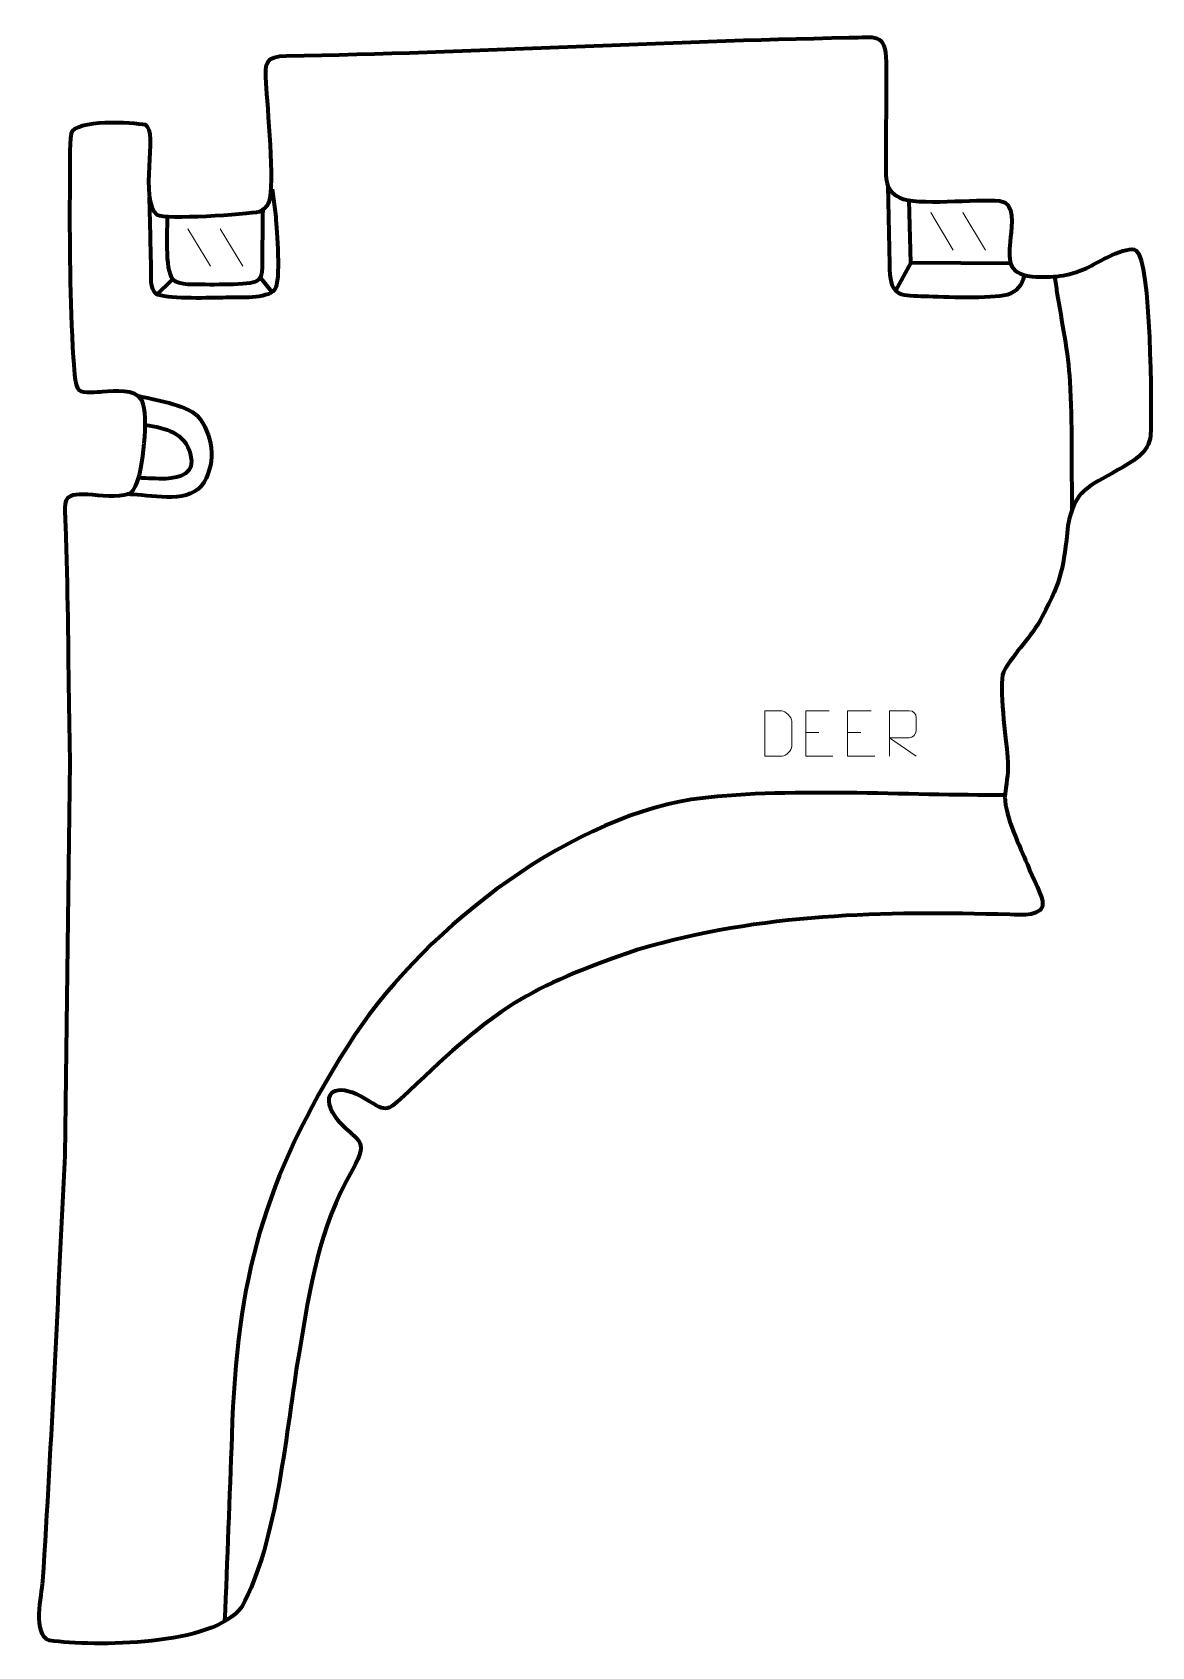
# Model space of a CAD drawing. Header units: millimetres. Extents: x -585 to 30, y 15 to 902.
import ezdxf

# ---------------------------------------------------------------- set-up
doc = ezdxf.new("R2010")
doc.units = ezdxf.units.MM
doc.header["$MEASUREMENT"] = 0
doc.layers.add('layer 2', color=7, linetype='Continuous')
doc.layers.add('layer 3', color=7, linetype='Continuous')

msp = doc.modelspace()

# ---------------------------------------------------------------- linework, layer by layer
at = {"layer": 'layer 2', "color": 140, "lineweight": 158}
for points, knots in [([(-114.8609, 818.0235), (-114.4835, 802.6332), (-114.2, 787.293), (-113.8743, 771.9091), (-113.8743, 771.9091), (-113.549, 756.5441), (-106.6714, 757.7441), (-94.3713, 757.2924), (-94.3713, 757.2924), (-84.1672, 756.9177), (-58.2071, 755.9198), (-49.122, 758.2071), (-49.122, 758.2071), (-43.331, 760.2454), (-41.2106, 763.2208), (-39.5353, 768.9013)], [0, 0, 0, 0, 0.2, 0.2, 0.2, 0.2, 0.4, 0.4, 0.4, 0.4, 0.6, 0.6, 0.6, 0.6, 1, 1, 1, 1]), ([(-453.4002, 816.1835), (-453.4002, 816.1835), (-451.3497, 800.9036), (-451.3497, 800.9036), (-451.3497, 800.9036), (-451.0081, 793.5072), (-448.36, 765.6795), (-452.017, 760.8358), (-452.017, 760.8358), (-456.0512, 755.4925), (-471.9903, 756.6479), (-478.7791, 756.4974), (-478.7791, 756.4974), (-487.7925, 756.2976), (-508.1885, 755.667), (-516.291, 757.9746), (-516.291, 757.9746), (-516.291, 757.9746), (-516.8183, 758.2247), (-516.8183, 758.2247), (-516.8183, 758.2247), (-520.9157, 760.6533), (-519.8193, 769.3103), (-519.9088, 773.8083), (-519.9088, 773.8083), (-520.1596, 786.4098), (-520.5393, 799.0292), (-520.8266, 811.6342)], [0, 0, 0, 0, 0.125, 0.125, 0.125, 0.125, 0.25, 0.25, 0.25, 0.25, 0.375, 0.375, 0.375, 0.375, 0.5, 0.5, 0.5, 0.5, 0.625, 0.625, 0.625, 0.625, 0.75, 0.75, 0.75, 0.75, 1, 1, 1, 1]), ([(-47.2831, 775.2063), (-47.2831, 775.2063), (-102.2315, 775.6362), (-102.2315, 775.6362), (-102.2315, 775.6362), (-102.2315, 775.6362), (-103.0577, 809.9502), (-103.0577, 809.9502)], [0, 0, 0, 0, 0.33333333, 0.33333333, 0.33333333, 0.33333333, 1, 1, 1, 1]), ([(-510.9932, 801.1086), (-511.1575, 794.6638), (-512.5499, 771.838), (-508.1292, 766.575), (-508.1292, 766.575), (-505.3154, 763.2251), (-494.4875, 763.8611), (-490.2908, 763.8071), (-490.2908, 763.8071), (-483.3235, 763.7173), (-476.3698, 763.848), (-469.4096, 764.1651), (-469.4096, 764.1651), (-457.0105, 764.7657), (-458.777, 768.998), (-458.6698, 780.5061), (-458.6698, 780.5061), (-458.5939, 788.6546), (-458.4393, 796.7968), (-458.3788, 804.9491)], [0, 0, 0, 0, 0.16666667, 0.16666667, 0.16666667, 0.16666667, 0.33333333, 0.33333333, 0.33333333, 0.33333333, 0.5, 0.5, 0.5, 0.5, 0.66666667, 0.66666667, 0.66666667, 0.66666667, 1, 1, 1, 1]), ([(-13.4468, 640.1985), (-13.7628, 663.0738), (-13.2187, 687.7376), (-14.5714, 710.3807), (-14.5714, 710.3807), (-15.5397, 726.5895), (-19.0959, 743.1883), (-21.6429, 759.2584), (-21.6429, 759.2584), (-22.1023, 762.196), (-22.5617, 765.1337), (-23.0211, 768.0713)], [0, 0, 0, 0, 0.25, 0.25, 0.25, 0.25, 0.5, 0.5, 0.5, 0.5, 1, 1, 1, 1]), ([(-527.4975, 702.5811), (-518.4865, 700.4698), (-501.0278, 697.6604), (-494.4407, 691.4739), (-494.4407, 691.4739), (-486.1196, 681.6829), (-484.0594, 666.3792), (-490.7906, 655.0871), (-490.7906, 655.0871), (-498.1029, 642.8199), (-517.5454, 647.6238), (-529.853, 648.2341), (-529.853, 648.2341), (-530.9533, 648.2887), (-532.0539, 648.339), (-533.1544, 648.39)], [0, 0, 0, 0, 0.2, 0.2, 0.2, 0.2, 0.4, 0.4, 0.4, 0.4, 0.6, 0.6, 0.6, 0.6, 1, 1, 1, 1]), ([(-523.1941, 686.4719), (-511.8867, 684.6628), (-501.4429, 682.7658), (-498.1854, 669.8984), (-498.1854, 669.8984), (-495.6676, 659.9527), (-503.8131, 657.2903), (-511.8911, 656.8883), (-511.8911, 656.8883), (-516.7542, 656.802), (-521.9023, 657.1864), (-526.7942, 657.3583)], [0, 0, 0, 0, 0.25, 0.25, 0.25, 0.25, 0.5, 0.5, 0.5, 0.5, 1, 1, 1, 1]), ([(-50.4387, 482.9856), (-102.2888, 482.5124), (-173.41, 487.5339), (-222.8944, 480.5696), (-222.8944, 480.5696), (-294.5802, 468.6598), (-373.1482, 406.3568), (-411.8414, 345.2002), (-411.8414, 345.2002), (-458.2786, 271.351), (-472.8461, 217.7382), (-475.5991, 130.8231), (-475.5991, 130.8231), (-476.7258, 96.7659), (-478.1885, 62.7089), (-479.4929, 28.6571)], [0, 0, 0, 0, 0.2, 0.2, 0.2, 0.2, 0.4, 0.4, 0.4, 0.4, 0.6, 0.6, 0.6, 0.6, 1, 1, 1, 1])]:
    msp.add_open_spline(points, degree=3, knots=knots, dxfattribs=at)
for points in [[(-102.2315, 775.6362), (-102.2315, 775.6362), (-110.6455, 760.15), (-110.6455, 760.15)], [(-508.3104, 766.3801), (-508.3104, 766.3801), (-517.1938, 757.8537), (-517.1938, 757.8537)], [(-459.683, 767.1678), (-459.683, 767.1678), (-452.9372, 758.967), (-452.9372, 758.967)]]:
    msp.add_open_spline(points, degree=3, dxfattribs=at)
at = {"layer": 'layer 3', "color": 242, "lineweight": 158}
msp.add_open_spline([(-564.4578, 501.064), (-564.4578, 501.064), (-567.1037, 284.6347), (-567.1037, 284.6347), (-567.1037, 284.6347), (-571.2134, 206.7117), (-574.3804, 128.6714), (-579.4384, 50.8089), (-579.4384, 50.8089), (-580.0687, 43.4601), (-585.2652, 21.1161), (-575.7924, 18.2171), (-575.7924, 18.2171), (-551.4008, 14.7732), (-485.3952, 14.9821), (-470.0886, 36.7085), (-470.0886, 36.7085), (-450.4007, 72.1601), (-445.6435, 135.2051), (-438.6027, 176.2522), (-438.6027, 176.2522), (-432.4739, 212.348), (-427.8972, 244.5812), (-409.2385, 276.915), (-409.2385, 276.915), (-399.1706, 295.3063), (-407.1243, 291.7802), (-418.556, 305.8617), (-418.556, 305.8617), (-428.3259, 320.5063), (-417.0976, 324.2316), (-404.7562, 317.366), (-404.7562, 317.366), (-389.5618, 308.9132), (-392.2392, 307.0712), (-378.2809, 320.185), (-378.2809, 320.185), (-330.424, 365.7015), (-313.8358, 377.026), (-252.0946, 398.1125), (-252.0946, 398.1125), (-183.9663, 417.991), (-117.9527, 419.2232), (-47.6994, 417.2543), (-47.6994, 417.2543), (-42.3344, 417.104), (-27.9262, 415.6726), (-29.8174, 424.7812), (-29.8174, 424.7812), (-30.7572, 429.3078), (-36.9014, 441.7157), (-39.0986, 447.0779), (-39.0986, 447.0779), (-43.032, 456.6234), (-51.5471, 473.8023), (-50.3649, 483.7945), (-50.3649, 483.7945), (-49.3434, 492.4278), (-48.4519, 494.6347), (-49.0327, 503.9507), (-49.0327, 503.9507), (-49.7719, 513.6108), (-54.0902, 543.2794), (-51.2447, 550.6525), (-51.2447, 550.6525), (-44.9622, 561.8862), (-36.492, 568.9494), (-29.8822, 581.1226), (-29.8822, 581.1226), (-18.8582, 602.0771), (-18.3447, 608.0215), (-15.7905, 631.0622), (-15.7905, 631.0622), (-12.218, 651.0872), (-4.6753, 652.2112), (11.7137, 661.7498), (11.7137, 661.7498), (19.4784, 666.2689), (28.8507, 670.9475), (29.6121, 680.7415), (29.6121, 680.7415), (30.2682, 694.9167), (29.906, 776.6473), (21.7495, 782.385), (21.7495, 782.385), (16.916, 785.7852), (-0.3107, 775.1671), (-5.5263, 772.7416), (-5.5263, 772.7416), (-16.3153, 768.0544), (-23.8772, 767.3858), (-35.5073, 768.0746), (-35.5073, 768.0746), (-49.8046, 770.1923), (-48.341, 776.8558), (-47.3722, 789.6952), (-47.3722, 789.6952), (-46.7902, 796.0504), (-44.2501, 808.5119), (-53.4277, 809.6718), (-53.4277, 809.6718), (-66.0213, 810.7457), (-99.2689, 807.0919), (-108.0938, 811.2882), (-108.0938, 811.2882), (-117.7879, 815.8979), (-115.8336, 824.2319), (-115.8789, 833.2707), (-115.8789, 833.2707), (-115.9612, 850.8044), (-115.6195, 868.4472), (-115.8065, 885.953), (-115.8065, 885.953), (-115.9817, 902.3577), (-121.9225, 899.6611), (-136.1643, 899.4175), (-136.1643, 899.4175), (-239.4114, 897.6512), (-342.4662, 890.9863), (-445.4459, 889.4553), (-445.4459, 889.4553), (-457.2952, 889.2792), (-457.4109, 885.3398), (-456.7054, 874.2387), (-456.7054, 874.2387), (-455.9173, 862.1089), (-451.7153, 818.0135), (-454.9414, 809.1855), (-454.9414, 809.1855), (-456.2276, 806.474), (-458.0805, 804.8444), (-460.268, 803.8742), (-460.268, 803.8742), (-467.2492, 802.2188), (-512.3488, 799.3257), (-516.6598, 802.0754), (-516.6598, 802.0754), (-526.9767, 810.4447), (-515.6533, 847.9872), (-523.2185, 851.5703), (-523.2185, 851.5703), (-529.6574, 852.971), (-562.0341, 854.7577), (-563.7821, 846.7405), (-563.7821, 846.7405), (-564.756, 841.1208), (-564.4589, 825.1507), (-564.4897, 819.0169), (-564.4897, 819.0169), (-564.6454, 787.9551), (-564.5924, 754.4231), (-562.5277, 723.5032), (-562.5277, 723.5032), (-562.3008, 720.1054), (-562.0284, 707.7746), (-559.3812, 705.472), (-559.3812, 705.472), (-557.0397, 703.4354), (-549.916, 704.5447), (-546.6041, 704.6689), (-546.6041, 704.6689), (-539.6334, 704.9304), (-529.0489, 706.8102), (-524.85, 699.6668), (-524.85, 699.6668), (-521.1423, 691.6063), (-524.2588, 661.2441), (-528.3066, 653.2138), (-528.3066, 653.2138), (-529.6971, 650.455), (-530.0958, 649.5878), (-532.3225, 648.6891), (-532.3225, 648.6891), (-538.0215, 646.389), (-548.2961, 647.9252), (-554.6472, 648.3851), (-554.6472, 648.3851), (-569.2281, 649.2729), (-567.3066, 644.7681), (-566.8197, 631.137), (-566.8197, 631.137), (-565.616, 597.4378), (-565.4608, 563.3792), (-564.9194, 529.6364), (-564.9194, 529.6364), (-564.7655, 520.1122), (-564.6117, 510.5881), (-564.4578, 501.064)], degree=3, knots=[0, 0, 0, 0, 0.02083333, 0.02083333, 0.02083333, 0.02083333, 0.04166667, 0.04166667, 0.04166667, 0.04166667, 0.0625, 0.0625, 0.0625, 0.0625, 0.08333333, 0.08333333, 0.08333333, 0.08333333, 0.10416667, 0.10416667, 0.10416667, 0.10416667, 0.125, 0.125, 0.125, 0.125, 0.14583333, 0.14583333, 0.14583333, 0.14583333, 0.16666667, 0.16666667, 0.16666667, 0.16666667, 0.1875, 0.1875, 0.1875, 0.1875, 0.20833333, 0.20833333, 0.20833333, 0.20833333, 0.22916667, 0.22916667, 0.22916667, 0.22916667, 0.25, 0.25, 0.25, 0.25, 0.27083333, 0.27083333, 0.27083333, 0.27083333, 0.29166667, 0.29166667, 0.29166667, 0.29166667, 0.3125, 0.3125, 0.3125, 0.3125, 0.33333333, 0.33333333, 0.33333333, 0.33333333, 0.35416667, 0.35416667, 0.35416667, 0.35416667, 0.375, 0.375, 0.375, 0.375, 0.39583333, 0.39583333, 0.39583333, 0.39583333, 0.41666667, 0.41666667, 0.41666667, 0.41666667, 0.4375, 0.4375, 0.4375, 0.4375, 0.45833333, 0.45833333, 0.45833333, 0.45833333, 0.47916667, 0.47916667, 0.47916667, 0.47916667, 0.5, 0.5, 0.5, 0.5, 0.52083333, 0.52083333, 0.52083333, 0.52083333, 0.54166667, 0.54166667, 0.54166667, 0.54166667, 0.5625, 0.5625, 0.5625, 0.5625, 0.58333333, 0.58333333, 0.58333333, 0.58333333, 0.60416667, 0.60416667, 0.60416667, 0.60416667, 0.625, 0.625, 0.625, 0.625, 0.64583333, 0.64583333, 0.64583333, 0.64583333, 0.66666667, 0.66666667, 0.66666667, 0.66666667, 0.6875, 0.6875, 0.6875, 0.6875, 0.70833333, 0.70833333, 0.70833333, 0.70833333, 0.72916667, 0.72916667, 0.72916667, 0.72916667, 0.75, 0.75, 0.75, 0.75, 0.77083333, 0.77083333, 0.77083333, 0.77083333, 0.79166667, 0.79166667, 0.79166667, 0.79166667, 0.8125, 0.8125, 0.8125, 0.8125, 0.83333333, 0.83333333, 0.83333333, 0.83333333, 0.85416667, 0.85416667, 0.85416667, 0.85416667, 0.875, 0.875, 0.875, 0.875, 0.89583333, 0.89583333, 0.89583333, 0.89583333, 0.91666667, 0.91666667, 0.91666667, 0.91666667, 0.9375, 0.9375, 0.9375, 0.9375, 0.95833333, 0.95833333, 0.95833333, 0.95833333, 1, 1, 1, 1], dxfattribs=at)
at = {"layer": 'layer 3', "color": 250, "lineweight": 9}
for points in [[(-91.2304, 803.2031), (-91.2304, 803.2031), (-78.8661, 782.6588), (-78.8661, 782.6588)], [(-73.5005, 803.2031), (-73.5005, 803.2031), (-61.1362, 782.6588), (-61.1362, 782.6588)], [(-499.6709, 794.2418), (-499.6709, 794.2418), (-487.3066, 773.6975), (-487.3066, 773.6975)], [(-481.941, 794.2418), (-481.941, 794.2418), (-469.5767, 773.6975), (-469.5767, 773.6975)], [(-159.9201, 517.4733), (-159.9201, 517.4733), (-152.752, 517.4733), (-152.752, 517.4733)], [(-136.9201, 517.4733), (-136.9201, 517.4733), (-129.752, 517.4733), (-129.752, 517.4733)]]:
    msp.add_open_spline(points, degree=3, dxfattribs=at)
for points, knots in [([(-182.4926, 504.4221), (-180.1608, 504.4225), (-175.2106, 504.3985), (-172.8791, 504.3982), (-172.8791, 504.3982), (-170.9541, 504.2928), (-167.6355, 507.8344), (-167.6467, 509.8517), (-167.6467, 509.8517), (-167.6471, 515.6218), (-167.6471, 517.7915), (-167.6467, 523.5608), (-167.6467, 523.5608), (-167.651, 525.6989), (-171.0255, 529.359), (-173.1779, 529.3455), (-173.1779, 529.3455), (-175.5036, 529.3455), (-180.2279, 529.3455), (-182.554, 529.3455), (-182.554, 529.3455), (-182.5536, 523.5986), (-182.4923, 510.1694), (-182.4926, 504.4221)], [0, 0, 0, 0, 0.14285714, 0.14285714, 0.14285714, 0.14285714, 0.28571429, 0.28571429, 0.28571429, 0.28571429, 0.42857143, 0.42857143, 0.42857143, 0.42857143, 0.57142857, 0.57142857, 0.57142857, 0.57142857, 0.71428571, 0.71428571, 0.71428571, 0.71428571, 1, 1, 1, 1]), ([(-147.0462, 529.353), (-147.0462, 529.353), (-159.9201, 529.353), (-159.9201, 529.353), (-159.9201, 529.353), (-159.9201, 529.353), (-159.9201, 504.3994), (-159.9201, 504.3994), (-159.9201, 504.3994), (-159.9201, 504.3994), (-145.0543, 504.3994), (-145.0543, 504.3994)], [0, 0, 0, 0, 0.25, 0.25, 0.25, 0.25, 0.5, 0.5, 0.5, 0.5, 1, 1, 1, 1]), ([(-124.0462, 529.353), (-124.0462, 529.353), (-136.9201, 529.353), (-136.9201, 529.353), (-136.9201, 529.353), (-136.9201, 529.353), (-136.9201, 504.3994), (-136.9201, 504.3994), (-136.9201, 504.3994), (-136.9201, 504.3994), (-122.0543, 504.3994), (-122.0543, 504.3994)], [0, 0, 0, 0, 0.25, 0.25, 0.25, 0.25, 0.5, 0.5, 0.5, 0.5, 1, 1, 1, 1]), ([(-113.893, 504.3957), (-113.893, 504.3957), (-113.893, 529.3492), (-113.893, 529.3492), (-113.893, 529.3492), (-110.2982, 529.3492), (-106.7027, 529.3492), (-103.1075, 529.3492), (-103.1075, 529.3492), (-100.7822, 529.3115), (-99.2249, 527.8215), (-99.229, 525.4551), (-99.229, 525.4551), (-99.2294, 523.4196), (-99.2294, 520.3602), (-99.229, 518.3242), (-99.229, 518.3242), (-99.2355, 516.4487), (-101.0478, 514.5069), (-103.0573, 514.4878), (-103.0573, 514.4878), (-103.0573, 514.4878), (-113.893, 514.4878), (-113.893, 514.4878), (-113.893, 514.4878), (-113.893, 514.4878), (-99.2383, 504.3957), (-99.2383, 504.3957)], [0, 0, 0, 0, 0.125, 0.125, 0.125, 0.125, 0.25, 0.25, 0.25, 0.25, 0.375, 0.375, 0.375, 0.375, 0.5, 0.5, 0.5, 0.5, 0.625, 0.625, 0.625, 0.625, 0.75, 0.75, 0.75, 0.75, 1, 1, 1, 1])]:
    msp.add_open_spline(points, degree=3, knots=knots, dxfattribs=at)

doc.saveas('drawing.dxf')
